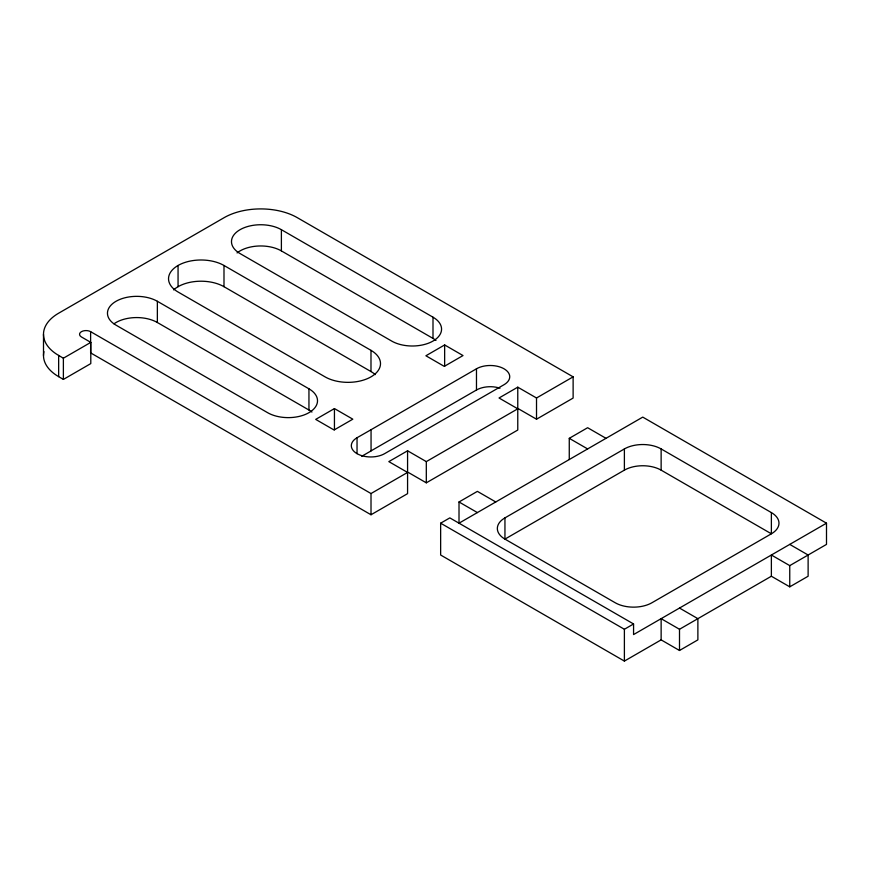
<?xml version="1.0" encoding="UTF-8"?>
<svg xmlns="http://www.w3.org/2000/svg" width="870" height="870" viewBox="0 0 870 870"><rect width="100%" height="100%" fill="white"/><g stroke="black" fill="none" stroke-linecap="round" stroke-linejoin="round"><path stroke-width="1.3" d="M63.379 379.429L63.379 358.212L90.795 342.378L90.795 363.595L63.379 379.429L58.649 376.645A51.711 29.852 0 0 1 43.946 351.632M334.439 408.574L315.701 419.394L334.069 429.997L352.818 419.177L334.439 408.574L334.439 429.791M444.646 344.944L425.898 355.765L444.276 366.379L463.014 355.558L444.646 344.944L444.646 366.161M371.055 429.715L476.477 368.793A19.488 11.256 0 0 1 504.034 368.793A19.488 11.256 0 0 1 504.034 384.703L384.605 453.661A19.488 11.256 0 0 1 357.037 453.661L357.037 437.74L371.055 429.715L371.055 450.932L361.713 456.282M500 388.216A19.488 11.256 0 0 0 476.477 390.01L371.012 450.899M407.573 450.79L407.573 472.008L426.311 482.828L517.77 430.03L517.77 408.813L426.311 461.611L407.573 450.79L388.825 461.611L407.573 472.432L407.573 493.649L371.012 514.757L90.621 352.883L90.621 331.666A6.492 3.752 0 0 0 81.432 331.666A6.492 3.752 0 0 0 81.432 336.962L90.795 342.378M517.77 387.172L517.77 408.389L536.518 419.209L573.123 398.068L573.123 376.851L536.518 397.992L517.77 387.172L499.032 397.992L517.77 408.813M90.621 331.666L371.012 493.54L407.573 472.432M789.753 544.403L808.121 555.016L808.121 576.234L789.753 586.837L771.375 576.234L771.375 555.016L789.753 565.62L826.5 544.403L826.5 523.185L642.756 417.111L459.012 523.185L459.012 501.968L477.391 491.365L495.769 501.968M569.263 459.545L569.263 438.328L587.631 427.714L606.009 438.328M679.503 608.054L697.881 618.668L697.881 639.874L679.503 650.488L661.135 639.874L624.388 661.091L440.644 555.016L440.644 523.185L449.833 517.889L633.567 623.964L633.567 634.578L826.5 523.185M504.948 517.889L624.388 448.931A25.98 15.008 0 0 1 661.135 448.931L771.375 512.582L771.375 533.799L651.945 602.747A25.98 15.008 0 0 1 615.199 602.747L504.948 539.106A25.98 15.008 0 0 1 504.948 517.889L504.948 539.106L624.388 470.148A25.98 15.008 0 0 1 661.135 470.148L771.375 533.799A25.98 15.008 0 0 0 771.375 512.582M440.644 523.185L624.388 629.271L633.567 623.964M661.135 639.874L661.135 618.668L679.503 629.271L771.375 576.234M573.123 376.851L297.279 217.652A51.711 29.852 0 0 0 224.155 217.652L58.649 313.2A51.711 29.852 0 0 0 58.649 355.428L58.649 376.645M281.391 229.691L432.999 317.191A29.232 16.878 0 0 1 432.999 341.062A29.232 16.878 0 0 1 391.663 341.062L240.044 253.561A29.232 16.878 0 0 1 240.044 229.691A29.232 16.878 0 0 1 281.391 229.691L281.391 250.908L432.999 338.408A29.232 16.878 0 0 1 435.979 340.42M569.263 438.328L587.631 448.931M223.992 265.481L370.99 350.349A32.484 18.748 0 0 1 370.99 376.862A32.484 18.748 0 0 1 325.054 376.862L178.056 292.005A32.484 18.748 0 0 1 178.056 265.481A32.484 18.748 0 0 1 223.992 265.481L223.992 286.698L370.99 371.566A32.484 18.748 0 0 1 375.264 374.611M157.361 301.292L308.948 388.814A29.232 16.878 0 0 1 308.948 412.685A29.232 16.878 0 0 1 267.612 412.685L116.025 325.162A29.232 16.878 0 0 1 116.025 301.292A29.232 16.878 0 0 1 157.361 301.292L157.361 322.509L308.948 410.031A29.232 16.878 0 0 1 311.928 412.043M459.012 501.968L477.391 512.582M58.649 355.428L63.379 358.212M789.753 565.62L789.753 586.837M679.503 629.271L679.503 650.488M661.135 448.931L661.135 470.148M624.388 448.931L624.388 470.148M624.388 629.271L624.388 661.091M536.518 397.992L536.518 419.209M476.477 368.793L476.477 390.01M432.999 317.191L432.999 338.408M426.311 461.611L426.311 482.828M370.99 350.349L370.99 371.566M371.012 493.54L371.012 514.757M308.948 388.814L308.948 410.031M178.056 265.481L178.056 286.698M43.5 334.319L43.5 355.525M173.63 289.884A32.484 18.748 0 0 1 223.992 286.698M113.981 323.825A29.232 16.878 0 0 1 157.361 322.509M237.064 252.92A29.232 16.878 0 0 1 281.391 250.908M357.037 453.661A19.488 11.256 0 0 1 357.037 437.74"/></g></svg>
